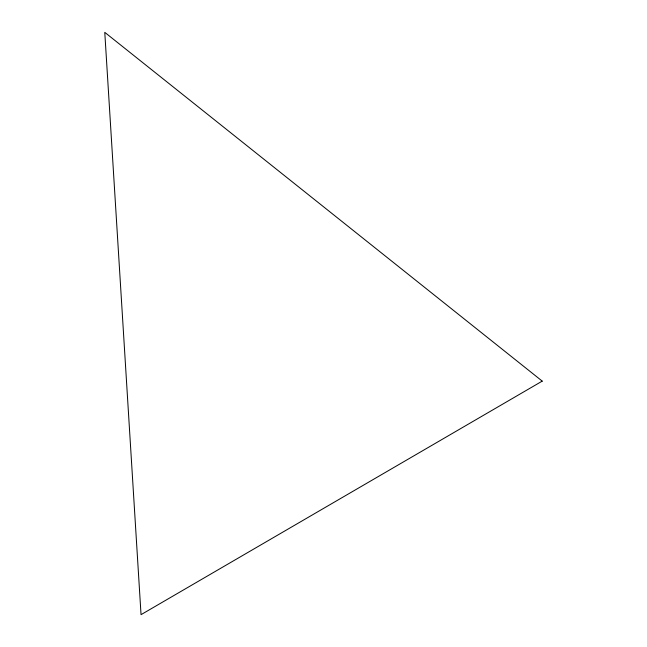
<?xml version="1.0" encoding="UTF-8"?>
<svg xmlns="http://www.w3.org/2000/svg" width="647" height="647" viewBox="0 0 647 647"><rect width="100%" height="100%" fill="white"/><g stroke="black" fill="none" stroke-linecap="round" stroke-linejoin="round"><path stroke-width="0.97" d="M542.226 381.123L141.038 614.65L104.774 32.35L542.226 381.123"/></g></svg>
